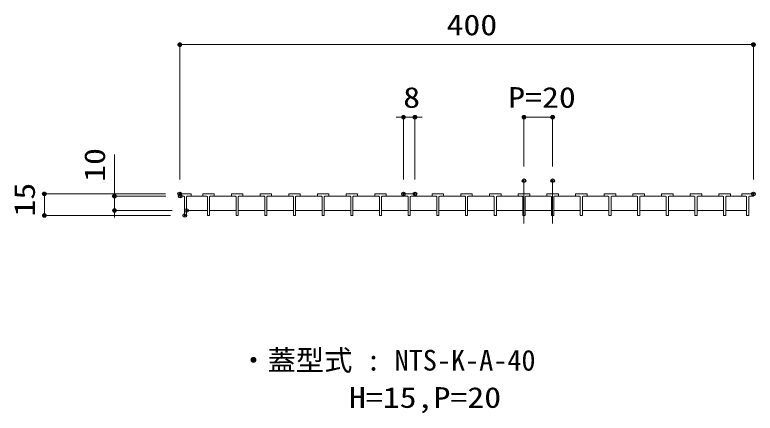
# Model space of a CAD drawing. Units: millimetres on the paper. Extents: x -216 to 216, y -153 to 153.
# Drawn here: x -80.5 to 22.8, y -80.8 to -25.2 of the extents above; entities that cross this region are included whole.
import ezdxf
from ezdxf.enums import TextEntityAlignment as Align

# ---------------------------------------------------------------- set-up
doc = ezdxf.new("R2010")
doc.units = ezdxf.units.MM
doc.header["$PDMODE"] = 32
doc.header["$PDSIZE"] = 0.5
doc.linetypes.add('CHAIN2', pattern=[12, 9, -1, 1, -1])
doc.layers.add('0-1_文字', color=7, linetype='Continuous')
doc.layers.add('0-6_Defpoints', color=7, linetype='Continuous')
for name, color, linetype, lineweight in [('0-2_蓋', 3, 'Continuous', 9), ('0-3_中心線', 4, 'CHAIN2', 9), ('0-4_寸法', 4, 'Continuous', 9), ('0-5_0', 7, 'Continuous', 9)]:
    doc.layers.add(name, color=color, linetype=linetype, lineweight=lineweight)
doc.styles.add('ＭＳ ゴシック', font='')
doc.styles.get('ＭＳ ゴシック').set_extended_font_data('MS Gothic')

# ---------------------------------------------------------------- blocks, each defined once
blk = doc.blocks.new('_Dot')
at = {"layer": '0-5_0'}
for p, q in [((-0.5, 0), (-1, 0)), ((0.489, 0.1), (-0.489, 0.1)), ((0.399, 0.3), (-0.399, 0.3)), ((0.458, -0.199), (-0.458, -0.199)), ((0.3, -0.399), (-0.3, -0.399))]:
    blk.add_line(p, q, dxfattribs=at)
for points in [[(0.5, 0), (0.496, 0.063), (0.484, 0.124), (0.465, 0.184), (0.438, 0.241), (0.405, 0.294), (0.364, 0.342), (0.319, 0.385), (0.268, 0.422), (0.213, 0.452), (0.155, 0.476), (0.094, 0.491), (0.031, 0.499), (-0.031, 0.499), (-0.094, 0.491), (-0.155, 0.476), (-0.213, 0.452), (-0.268, 0.422), (-0.319, 0.385), (-0.364, 0.342), (-0.405, 0.294), (-0.438, 0.241), (-0.465, 0.184), (-0.484, 0.124), (-0.496, 0.063), (-0.5, 0), (0, 0)], [(-0.5, 0), (-0.496, -0.063), (-0.484, -0.124), (-0.465, -0.184), (-0.438, -0.241), (-0.405, -0.294), (-0.364, -0.342), (-0.319, -0.385), (-0.268, -0.422), (-0.213, -0.452), (-0.155, -0.476), (-0.094, -0.491), (-0.031, -0.499), (0.031, -0.499), (0.094, -0.491), (0.155, -0.476), (0.213, -0.452), (0.268, -0.422), (0.319, -0.385), (0.364, -0.342), (0.405, -0.294), (0.438, -0.241), (0.465, -0.184), (0.484, -0.124), (0.496, -0.063), (0.5, 0), (0, 0)]]:
    blk.add_lwpolyline(points, close=True, dxfattribs=at)

msp = doc.modelspace()

# ---------------------------------------------------------------- linework, layer by layer
at = {"layer": '0-2_蓋'}
for p, q in [((-57.453, -50.217), (-55.853, -50.217)), ((-57.453, -50.457), (-57.453, -50.217)), ((-56.903, -50.517), (-57.393, -50.517)), ((-56.403, -50.517), (-55.913, -50.517)), ((-56.403, -50.517), (-53.703, -50.517)), ((-55.853, -50.457), (-55.853, -50.217)), ((-54.253, -50.217), (-52.653, -50.217)), ((-54.253, -50.457), (-54.253, -50.217)), ((-53.703, -50.517), (-54.193, -50.517)), ((-53.203, -50.517), (-52.713, -50.517)), ((-53.203, -50.517), (-49.703, -50.517)), ((-52.653, -50.457), (-52.653, -50.217)), ((-50.253, -50.217), (-48.653, -50.217)), ((-50.253, -50.457), (-50.253, -50.217)), ((-49.703, -50.517), (-50.193, -50.517)), ((-49.203, -50.517), (-48.713, -50.517)), ((-49.203, -50.517), (-45.703, -50.517)), ((-48.653, -50.457), (-48.653, -50.217)), ((-46.253, -50.217), (-44.653, -50.217)), ((-46.253, -50.457), (-46.253, -50.217)), ((-45.703, -50.517), (-46.193, -50.517)), ((-45.203, -50.517), (-44.713, -50.517)), ((-45.203, -50.517), (-41.703, -50.517)), ((-44.653, -50.457), (-44.653, -50.217)), ((-42.253, -50.217), (-40.653, -50.217)), ((-42.253, -50.457), (-42.253, -50.217)), ((-41.703, -50.517), (-42.193, -50.517)), ((-41.203, -50.517), (-40.713, -50.517)), ((-41.203, -50.517), (-37.703, -50.517)), ((-40.653, -50.457), (-40.653, -50.217)), ((-38.253, -50.217), (-36.653, -50.217)), ((-38.253, -50.457), (-38.253, -50.217)), ((-37.703, -50.517), (-38.193, -50.517)), ((-37.203, -50.517), (-36.713, -50.517)), ((-37.203, -50.517), (-33.703, -50.517)), ((-36.653, -50.457), (-36.653, -50.217)), ((-34.253, -50.217), (-32.653, -50.217)), ((-34.253, -50.457), (-34.253, -50.217)), ((-33.703, -50.517), (-34.193, -50.517)), ((-33.203, -50.517), (-32.713, -50.517)), ((-33.203, -50.517), (-29.703, -50.517)), ((-32.653, -50.457), (-32.653, -50.217)), ((-30.253, -50.217), (-28.653, -50.217)), ((-30.253, -50.457), (-30.253, -50.217)), ((-29.703, -50.517), (-30.193, -50.517)), ((-29.203, -50.517), (-28.713, -50.517)), ((-29.203, -50.517), (-25.703, -50.517)), ((-28.653, -50.457), (-28.653, -50.217)), ((-26.253, -50.217), (-24.653, -50.217)), ((-26.253, -50.457), (-26.253, -50.217)), ((-25.703, -50.517), (-26.193, -50.517)), ((-25.203, -50.517), (-24.713, -50.517)), ((-25.203, -50.517), (-21.703, -50.517)), ((-24.653, -50.457), (-24.653, -50.217)), ((-22.253, -50.217), (-20.653, -50.217)), ((-22.253, -50.457), (-22.253, -50.217)), ((-21.703, -50.517), (-22.193, -50.517)), ((-21.203, -50.517), (-20.713, -50.517)), ((-21.203, -50.517), (-17.703, -50.517)), ((-20.653, -50.457), (-20.653, -50.217)), ((-18.253, -50.217), (-16.653, -50.217)), ((-18.253, -50.457), (-18.253, -50.217)), ((-17.703, -50.517), (-18.193, -50.517)), ((-17.203, -50.517), (-16.713, -50.517)), ((-17.203, -50.517), (-13.703, -50.517)), ((-16.653, -50.457), (-16.653, -50.217)), ((-14.253, -50.217), (-12.653, -50.217)), ((-14.253, -50.457), (-14.253, -50.217)), ((-13.703, -50.517), (-14.193, -50.517)), ((-13.203, -50.517), (-12.713, -50.517)), ((-13.203, -50.517), (-9.703, -50.517)), ((-12.653, -50.457), (-12.653, -50.217)), ((-10.253, -50.217), (-8.653, -50.217)), ((-10.253, -50.457), (-10.253, -50.217)), ((-9.703, -50.517), (-10.193, -50.517)), ((-9.203, -50.517), (-8.713, -50.517)), ((-9.203, -50.517), (-5.703, -50.517)), ((-8.653, -50.457), (-8.653, -50.217)), ((-6.253, -50.217), (-4.653, -50.217)), ((-6.253, -50.457), (-6.253, -50.217)), ((-5.703, -50.517), (-6.193, -50.517)), ((-5.203, -50.517), (-4.713, -50.517)), ((-5.203, -50.517), (-1.703, -50.517)), ((-4.653, -50.457), (-4.653, -50.217)), ((-2.253, -50.217), (-0.653, -50.217)), ((-2.253, -50.457), (-2.253, -50.217)), ((-1.703, -50.517), (-2.193, -50.517)), ((-1.203, -50.517), (-0.713, -50.517)), ((-1.203, -50.517), (2.297, -50.517)), ((-0.653, -50.457), (-0.653, -50.217)), ((1.747, -50.217), (3.347, -50.217)), ((1.747, -50.457), (1.747, -50.217)), ((2.297, -50.517), (1.807, -50.517)), ((2.797, -50.517), (3.287, -50.517)), ((2.797, -50.517), (6.297, -50.517)), ((3.347, -50.457), (3.347, -50.217)), ((5.747, -50.217), (7.347, -50.217)), ((5.747, -50.457), (5.747, -50.217)), ((6.297, -50.517), (5.807, -50.517)), ((6.797, -50.517), (7.287, -50.517)), ((6.797, -50.517), (10.297, -50.517)), ((7.347, -50.457), (7.347, -50.217)), ((9.747, -50.217), (11.347, -50.217)), ((9.747, -50.457), (9.747, -50.217)), ((10.297, -50.517), (9.807, -50.517)), ((10.797, -50.517), (11.287, -50.517)), ((10.797, -50.517), (14.297, -50.517)), ((11.347, -50.457), (11.347, -50.217)), ((13.747, -50.217), (15.347, -50.217)), ((13.747, -50.457), (13.747, -50.217)), ((14.297, -50.517), (13.807, -50.517)), ((14.797, -50.517), (15.287, -50.517)), ((14.797, -50.517), (18.297, -50.517)), ((15.347, -50.457), (15.347, -50.217)), ((17.747, -50.217), (19.347, -50.217)), ((17.747, -50.457), (17.747, -50.217)), ((18.297, -50.517), (17.807, -50.517)), ((18.797, -50.517), (19.287, -50.517)), ((18.797, -50.517), (21.497, -50.517)), ((19.347, -50.457), (19.347, -50.217)), ((20.947, -50.217), (22.547, -50.217)), ((20.947, -50.457), (20.947, -50.217)), ((21.497, -50.517), (21.007, -50.517)), ((21.997, -50.517), (22.487, -50.517)), ((22.547, -50.457), (22.547, -50.217)), ((-56.803, -53.157), (-56.803, -50.617)), ((-56.503, -53.157), (-56.503, -50.617)), ((-53.603, -53.157), (-53.603, -50.617)), ((-53.303, -53.157), (-53.303, -50.617)), ((-49.603, -53.157), (-49.603, -50.617)), ((-49.303, -53.157), (-49.303, -50.617)), ((-45.603, -53.157), (-45.603, -50.617)), ((-45.303, -53.157), (-45.303, -50.617)), ((-41.603, -53.157), (-41.603, -50.617)), ((-41.303, -53.157), (-41.303, -50.617)), ((-37.603, -53.157), (-37.603, -50.617)), ((-37.303, -53.157), (-37.303, -50.617)), ((-33.603, -53.157), (-33.603, -50.617)), ((-33.303, -53.157), (-33.303, -50.617)), ((-29.603, -53.157), (-29.603, -50.617)), ((-29.303, -53.157), (-29.303, -50.617)), ((-25.603, -53.157), (-25.603, -50.617)), ((-25.303, -53.157), (-25.303, -50.617)), ((-21.603, -53.157), (-21.603, -50.617)), ((-21.303, -53.157), (-21.303, -50.617)), ((-17.603, -53.157), (-17.603, -50.617)), ((-17.303, -53.157), (-17.303, -50.617)), ((-13.603, -53.157), (-13.603, -50.617)), ((-13.303, -53.157), (-13.303, -50.617)), ((-9.603, -53.157), (-9.603, -50.617)), ((-9.303, -53.157), (-9.303, -50.617)), ((-5.603, -53.157), (-5.603, -50.617)), ((-5.303, -53.157), (-5.303, -50.617)), ((-1.603, -53.157), (-1.603, -50.617)), ((-1.303, -53.157), (-1.303, -50.617)), ((2.397, -53.157), (2.397, -50.617)), ((2.697, -53.157), (2.697, -50.617)), ((6.397, -53.157), (6.397, -50.617)), ((6.697, -53.157), (6.697, -50.617)), ((10.397, -53.157), (10.397, -50.617)), ((10.697, -53.157), (10.697, -50.617)), ((14.397, -53.157), (14.397, -50.617)), ((14.697, -53.157), (14.697, -50.617)), ((18.397, -53.157), (18.397, -50.617)), ((18.697, -53.157), (18.697, -50.617)), ((21.597, -53.157), (21.597, -50.617)), ((21.897, -53.157), (21.897, -50.617)), ((-56.503, -52.517), (-53.603, -52.517)), ((-53.303, -52.517), (-49.603, -52.517)), ((-49.303, -52.517), (-45.603, -52.517)), ((-45.303, -52.517), (-41.603, -52.517)), ((-41.303, -52.517), (-37.603, -52.517)), ((-37.303, -52.517), (-33.603, -52.517)), ((-33.303, -52.517), (-29.603, -52.517)), ((-29.303, -52.517), (-25.603, -52.517)), ((-25.303, -52.517), (-21.603, -52.517)), ((-21.303, -52.517), (-17.603, -52.517)), ((-17.303, -52.517), (-13.603, -52.517)), ((-13.303, -52.517), (-9.603, -52.517)), ((-9.303, -52.517), (-5.603, -52.517)), ((-5.303, -52.517), (-1.603, -52.517)), ((-1.303, -52.517), (2.397, -52.517)), ((2.697, -52.517), (6.397, -52.517)), ((6.697, -52.517), (10.397, -52.517)), ((10.697, -52.517), (14.397, -52.517)), ((14.697, -52.517), (18.397, -52.517)), ((18.697, -52.517), (21.597, -52.517)), ((-56.563, -53.217), (-56.743, -53.217)), ((-53.363, -53.217), (-53.543, -53.217)), ((-49.363, -53.217), (-49.543, -53.217)), ((-45.363, -53.217), (-45.543, -53.217)), ((-41.363, -53.217), (-41.543, -53.217)), ((-37.363, -53.217), (-37.543, -53.217)), ((-33.363, -53.217), (-33.543, -53.217)), ((-29.363, -53.217), (-29.543, -53.217)), ((-25.363, -53.217), (-25.543, -53.217)), ((-21.363, -53.217), (-21.543, -53.217)), ((-17.363, -53.217), (-17.543, -53.217)), ((-13.363, -53.217), (-13.543, -53.217)), ((-9.363, -53.217), (-9.543, -53.217)), ((-5.363, -53.217), (-5.543, -53.217)), ((-1.363, -53.217), (-1.543, -53.217)), ((2.637, -53.217), (2.457, -53.217)), ((6.637, -53.217), (6.457, -53.217)), ((10.637, -53.217), (10.457, -53.217)), ((14.637, -53.217), (14.457, -53.217)), ((18.637, -53.217), (18.457, -53.217)), ((21.837, -53.217), (21.657, -53.217))]:
    msp.add_line(p, q, dxfattribs=at)
for centre, radius, start, end in [((-57.393, -50.457), 0.06, 180, 270), ((-56.903, -50.617), 0.1, 0, 90), ((-56.403, -50.617), 0.1, 90, 180), ((-55.913, -50.457), 0.06, 270, 0), ((-54.193, -50.457), 0.06, 180, 270), ((-53.703, -50.617), 0.1, 0, 90), ((-53.203, -50.617), 0.1, 90, 180), ((-52.713, -50.457), 0.06, 270, 0), ((-50.193, -50.457), 0.06, 180, 270), ((-49.703, -50.617), 0.1, 0, 90), ((-49.203, -50.617), 0.1, 90, 180), ((-48.713, -50.457), 0.06, 270, 0), ((-46.193, -50.457), 0.06, 180, 270), ((-45.703, -50.617), 0.1, 0, 90), ((-45.203, -50.617), 0.1, 90, 180), ((-44.713, -50.457), 0.06, 270, 0), ((-42.193, -50.457), 0.06, 180, 270), ((-41.703, -50.617), 0.1, 0, 90), ((-41.203, -50.617), 0.1, 90, 180), ((-40.713, -50.457), 0.06, 270, 0), ((-38.193, -50.457), 0.06, 180, 270), ((-37.703, -50.617), 0.1, 0, 90), ((-37.203, -50.617), 0.1, 90, 180), ((-36.713, -50.457), 0.06, 270, 0), ((-34.193, -50.457), 0.06, 180, 270), ((-33.703, -50.617), 0.1, 0, 90), ((-33.203, -50.617), 0.1, 90, 180), ((-32.713, -50.457), 0.06, 270, 0), ((-30.193, -50.457), 0.06, 180, 270), ((-29.703, -50.617), 0.1, 0, 90), ((-29.203, -50.617), 0.1, 90, 180), ((-28.713, -50.457), 0.06, 270, 0), ((-26.193, -50.457), 0.06, 180, 270), ((-25.703, -50.617), 0.1, 0, 90), ((-25.203, -50.617), 0.1, 90, 180), ((-24.713, -50.457), 0.06, 270, 0), ((-22.193, -50.457), 0.06, 180, 270), ((-21.703, -50.617), 0.1, 0, 90), ((-21.203, -50.617), 0.1, 90, 180), ((-20.713, -50.457), 0.06, 270, 0), ((-18.193, -50.457), 0.06, 180, 270), ((-17.703, -50.617), 0.1, 0, 90), ((-17.203, -50.617), 0.1, 90, 180), ((-16.713, -50.457), 0.06, 270, 0), ((-14.193, -50.457), 0.06, 180, 270), ((-13.703, -50.617), 0.1, 0, 90), ((-13.203, -50.617), 0.1, 90, 180), ((-12.713, -50.457), 0.06, 270, 0), ((-10.193, -50.457), 0.06, 180, 270), ((-9.703, -50.617), 0.1, 0, 90), ((-9.203, -50.617), 0.1, 90, 180), ((-8.713, -50.457), 0.06, 270, 0), ((-6.193, -50.457), 0.06, 180, 270), ((-5.703, -50.617), 0.1, 0, 90), ((-5.203, -50.617), 0.1, 90, 180), ((-4.713, -50.457), 0.06, 270, 0), ((-2.193, -50.457), 0.06, 180, 270), ((-1.703, -50.617), 0.1, 0, 90), ((-1.203, -50.617), 0.1, 90, 180), ((-0.713, -50.457), 0.06, 270, 0), ((1.807, -50.457), 0.06, 180, 270), ((2.297, -50.617), 0.1, 0, 90), ((2.797, -50.617), 0.1, 90, 180), ((3.287, -50.457), 0.06, 270, 0), ((5.807, -50.457), 0.06, 180, 270), ((6.297, -50.617), 0.1, 0, 90), ((6.797, -50.617), 0.1, 90, 180), ((7.287, -50.457), 0.06, 270, 0), ((9.807, -50.457), 0.06, 180, 270), ((10.297, -50.617), 0.1, 0, 90), ((10.797, -50.617), 0.1, 90, 180), ((11.287, -50.457), 0.06, 270, 0), ((13.807, -50.457), 0.06, 180, 270), ((14.297, -50.617), 0.1, 0, 90), ((14.797, -50.617), 0.1, 90, 180), ((15.287, -50.457), 0.06, 270, 0), ((17.807, -50.457), 0.06, 180, 270), ((18.297, -50.617), 0.1, 0, 90), ((18.797, -50.617), 0.1, 90, 180), ((19.287, -50.457), 0.06, 270, 0), ((21.007, -50.457), 0.06, 180, 270), ((21.497, -50.617), 0.1, 0, 90), ((21.997, -50.617), 0.1, 90, 180), ((22.487, -50.457), 0.06, 270, 0), ((-56.743, -53.157), 0.06, 180, 270), ((-56.563, -53.157), 0.06, 270, 0), ((-53.543, -53.157), 0.06, 180, 270), ((-53.363, -53.157), 0.06, 270, 0), ((-49.543, -53.157), 0.06, 180, 270), ((-49.363, -53.157), 0.06, 270, 0), ((-45.543, -53.157), 0.06, 180, 270), ((-45.363, -53.157), 0.06, 270, 0), ((-41.543, -53.157), 0.06, 180, 270), ((-41.363, -53.157), 0.06, 270, 0), ((-37.543, -53.157), 0.06, 180, 270), ((-37.363, -53.157), 0.06, 270, 0), ((-33.543, -53.157), 0.06, 180, 270), ((-33.363, -53.157), 0.06, 270, 0), ((-29.543, -53.157), 0.06, 180, 270), ((-29.363, -53.157), 0.06, 270, 0), ((-25.543, -53.157), 0.06, 180, 270), ((-25.363, -53.157), 0.06, 270, 0), ((-21.543, -53.157), 0.06, 180, 270), ((-21.363, -53.157), 0.06, 270, 0), ((-17.543, -53.157), 0.06, 180, 270), ((-17.363, -53.157), 0.06, 270, 0), ((-13.543, -53.157), 0.06, 180, 270), ((-13.363, -53.157), 0.06, 270, 0), ((-9.543, -53.157), 0.06, 180, 270), ((-9.363, -53.157), 0.06, 270, 0), ((-5.543, -53.157), 0.06, 180, 270), ((-5.363, -53.157), 0.06, 270, 0), ((-1.543, -53.157), 0.06, 180, 270), ((-1.363, -53.157), 0.06, 270, 0), ((2.457, -53.157), 0.06, 180, 270), ((2.637, -53.157), 0.06, 270, 0), ((6.457, -53.157), 0.06, 180, 270), ((6.637, -53.157), 0.06, 270, 0), ((10.457, -53.157), 0.06, 180, 270), ((10.637, -53.157), 0.06, 270, 0), ((14.457, -53.157), 0.06, 180, 270), ((14.637, -53.157), 0.06, 270, 0), ((18.457, -53.157), 0.06, 180, 270), ((18.637, -53.157), 0.06, 270, 0), ((21.657, -53.157), 0.06, 180, 270), ((21.837, -53.157), 0.06, 270, 0)]:
    msp.add_arc(centre, radius, start, end, dxfattribs=at)
at = {"layer": '0-3_中心線'}
for p, q in [((-9.453, -48.357), (-9.453, -54.311)), ((-5.453, -48.357), (-5.453, -54.311))]:
    msp.add_line(p, q, dxfattribs=at)
at = {"layer": '0-4_寸法'}
for p, q in [((-57.453, -48.217), (-57.453, -29.375)), ((-56.953, -29.375), (22.047, -29.375)), ((22.547, -48.217), (22.547, -29.375)), ((-26.753, -39.496), (-27.253, -39.496)), ((-26.253, -48.217), (-26.253, -39.496)), ((-26.253, -39.496), (-24.653, -39.496)), ((-24.653, -48.217), (-24.653, -39.496)), ((-24.153, -39.496), (-23.653, -39.496)), ((-9.453, -46.357), (-9.453, -39.496)), ((-8.953, -39.496), (-5.953, -39.496)), ((-5.453, -46.357), (-5.453, -39.496)), ((-66.563, -50.017), (-66.563, -44.717)), ((-59.453, -50.217), (-76.341, -50.217)), ((-59.393, -50.517), (-66.563, -50.517)), ((-66.563, -52.517), (-66.563, -50.517)), ((-76.341, -52.717), (-76.341, -50.717)), ((-58.503, -52.517), (-66.563, -52.517)), ((-58.743, -53.217), (-76.341, -53.217)), ((-66.563, -53.017), (-66.563, -53.517))]:
    msp.add_line(p, q, dxfattribs=at)
at = {"layer": '0-6_Defpoints'}
for p in [(22.547, -29.375), (-24.653, -39.496), (-5.453, -39.496), (-9.453, -48.357), (-5.453, -48.357), (-76.341, -50.217), (-66.563, -50.517), (-57.453, -50.217), (-57.393, -50.517), (-26.253, -50.217), (-24.653, -50.217), (22.547, -50.217), (-56.503, -52.517), (-56.743, -53.217)]:
    msp.add_point(p, dxfattribs=at)

# ---------------------------------------------------------------- block references
at = {"layer": '0-4_寸法', "xscale": 0.5, "yscale": 0.5}
for p, rotation in [((-57.453, -29.375), 180), ((-24.653, -39.496), 180), ((-9.453, -39.496), 180), ((-76.341, -50.217), 90), ((-66.563, -50.517), 270), ((-66.563, -52.517), 90), ((-76.341, -53.217), 270)]:
    msp.add_blockref('_Dot', p, dxfattribs=dict(at, rotation=rotation))
for p in [(22.547, -29.375), (-26.253, -39.496), (-5.453, -39.496)]:
    msp.add_blockref('_Dot', p, dxfattribs=at)

# ---------------------------------------------------------------- texts
at = {"layer": '0-1_文字', "style": 'ＭＳ ゴシック'}
msp.add_text('・蓋型式 : NTS-K-A-40', height=2.889, dxfattribs=at).set_placement((-49.147, -75.727), align=Align.BOTTOM_LEFT)
at = {"layer": '0-1_文字', "style": 'ＭＳ ゴシック', "width": 1.2}
msp.add_text('H=15,P=20', height=2.889, dxfattribs=at).set_placement((-33.858, -80.927), align=Align.BOTTOM_LEFT)
at = {"layer": '0-4_寸法', "style": 'ＭＳ ゴシック', "width": 1.2}
for s, p in [('400', (-20.253, -28.93)), ('8', (-26.293, -39.051)), ('P=20', (-11.653, -39.051))]:
    msp.add_text(s, height=2.889, dxfattribs=at).set_placement(p, align=Align.BOTTOM_LEFT)
for s, p in [('10', (-67.008, -48.517)), ('15', (-76.786, -53.362))]:
    msp.add_text(s, height=2.889, rotation=90, dxfattribs=at).set_placement(p, align=Align.BOTTOM_LEFT)

doc.saveas('drawing.dxf')
